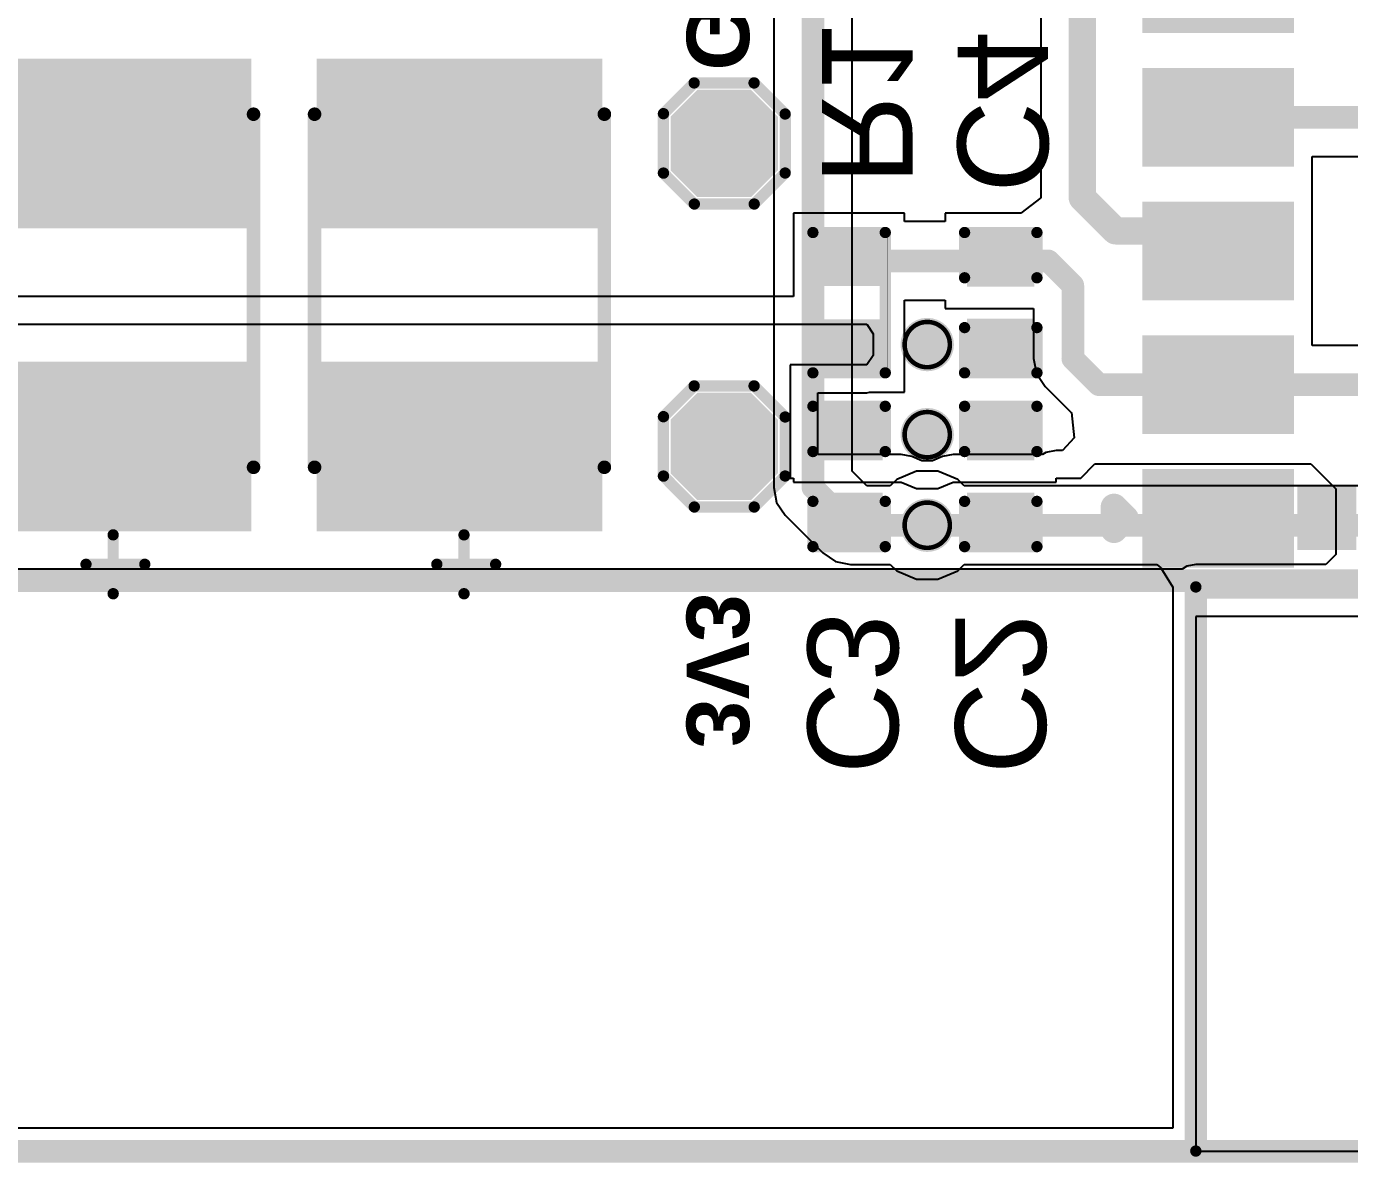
# Model space of a CAD drawing. Header units: inches. Extents: x -1 to 327, y 8 to 89.
# Drawn here: x 21.53 to 36.37, y 7.53 to 20.27 of the extents above; entities that cross this region are included whole.
import ezdxf

# ---------------------------------------------------------------- set-up
doc = ezdxf.new("R2010")
doc.units = ezdxf.units.IN
for name, color, linetype in [('Board Outline', 216, 'Continuous'), ('Bottom Layer', 5, 'Continuous'), ('Bottom Overlay', 54, 'Continuous'), ('Bottom Paste', 16, 'Continuous'), ('Bottom Solder', 6, 'Continuous'), ('Dimension', 6, 'Continuous'), ('Drill Drawing', 1, 'Continuous'), ('Keep-Out Layer', 6, 'Continuous'), ('Top Layer', 1, 'Continuous'), ('Top Overlay', 2, 'Continuous'), ('Via Holes', 16, 'Continuous')]:
    doc.layers.add(name, color=color, linetype=linetype)
doc.styles.add('Arial', font='', dxfattribs={"height": 0.2})
doc.styles.add('Arial_Bold', font='', dxfattribs={"height": 0.2})
doc.styles.get('Arial').set_extended_font_data('Arial')
doc.styles.get('Arial_Bold').set_extended_font_data('Arial', bold=True)

# ---------------------------------------------------------------- blocks, each defined once
blk = doc.blocks.new('ESP32_C3_WROOM_02_N4_B_24')
at = {"layer": 'Bottom Layer'}
for points in [[(-0.75, 4.95), (0.75, 4.95), (0.75, 4.05), (-0.75, 4.05)], [(-0.75, 3.45), (0.75, 3.45), (0.75, 2.55), (-0.75, 2.55)], [(-0.75, 1.95), (0.75, 1.95), (0.75, 1.05), (-0.75, 1.05)], [(-0.75, 0.45), (0.75, 0.45), (0.75, -0.45), (-0.75, -0.45)]]:
    blk.add_hatch(color=5, dxfattribs=at).paths.add_polyline_path(points)
at = {"layer": 'Bottom Overlay'}
blk.add_hatch(color=54, dxfattribs=at).paths.add_polyline_path([(0.889, -0.356), (1.55, -0.356), (1.55, 0.356), (0.889, 0.356)])
at = {"layer": 'Bottom Paste'}
for points in [[(-0.75, 4.95), (0.75, 4.95), (0.75, 4.05), (-0.75, 4.05)], [(-0.75, 3.45), (0.75, 3.45), (0.75, 2.55), (-0.75, 2.55)], [(-0.75, 1.95), (0.75, 1.95), (0.75, 1.05), (-0.75, 1.05)], [(-0.75, 0.45), (0.75, 0.45), (0.75, -0.45), (-0.75, -0.45)]]:
    blk.add_hatch(color=16, dxfattribs=at).paths.add_polyline_path(points)
at = {"layer": 'Bottom Solder'}
for points in [[(-0.852, 6.552), (0.852, 6.552), (0.852, 5.448), (-0.852, 5.448)], [(-0.852, 5.052), (0.852, 5.052), (0.852, 3.948), (-0.852, 3.948)], [(-0.852, 3.552), (0.852, 3.552), (0.852, 2.448), (-0.852, 2.448)], [(-0.852, 2.052), (0.852, 2.052), (0.852, 0.948), (-0.852, 0.948)], [(-0.852, 0.552), (0.852, 0.552), (0.852, -0.552), (-0.852, -0.552)]]:
    blk.add_hatch(color=6, dxfattribs=at).paths.add_polyline_path(points)
at = {"layer": 'Bottom Overlay'}
for points in [[(-1.168, -0.127, 0.3, 0.3, 0), (-1.168, 0.127, 0.3, 0.3, 0)], [(-1.168, 0.127, 0.3, 0.3, 0), (-1.041, 0, 0.3, 0.3, 0)], [(-1.168, -0.127, 0.3, 0.3, 0), (-1.041, 0, 0.3, 0.3, 0)], [(-0.25, -7.1, 0.127, 0.127, 0), (-0.25, -0.77, 0.127, 0.127, 0)], [(-0.25, -7.1, 0.127, 0.127, 0), (17.75, -7.1, 0.127, 0.127, 0)]]:
    blk.add_lwpolyline(points, format="xyseb", dxfattribs=at)
for points in [[(-1.243, 0.127, 0.15, 0.15, 1), (-1.093, 0.127, 0.15, 0.15, 1)], [(-1.243, 0.127, 0.15, 0.15, 1), (-1.093, 0.127, 0.15, 0.15, 1)], [(-1.116, 0, 0.15, 0.15, 1), (-0.966, 0, 0.15, 0.15, 1)], [(-1.116, 0, 0.15, 0.15, 1), (-0.966, 0, 0.15, 0.15, 1)], [(-1.243, -0.127, 0.15, 0.15, 1), (-1.093, -0.127, 0.15, 0.15, 1)], [(-1.243, -0.127, 0.15, 0.15, 1), (-1.093, -0.127, 0.15, 0.15, 1)], [(-0.282, -0.77, 0.0635, 0.0635, 1), (-0.218, -0.77, 0.0635, 0.0635, 1)], [(-0.282, -7.1, 0.0635, 0.0635, 1), (-0.218, -7.1, 0.0635, 0.0635, 1)], [(-0.282, -7.1, 0.0635, 0.0635, 1), (-0.218, -7.1, 0.0635, 0.0635, 1)]]:
    blk.add_lwpolyline(points, format="xyseb", close=True, dxfattribs=at)
at = {"layer": 'Keep-Out Layer'}
for p, q in [((17.75, -1.1), (-0.25, -1.1)), ((-0.25, -1.1), (-0.25, -7.1)), ((-0.25, -7.1), (17.75, -7.1))]:
    blk.add_line(p, q, dxfattribs=at)
blk = doc.blocks.new('T____________0_5___B_26')
at = {"layer": 'Bottom Layer'}
blk.add_hatch(color=5, dxfattribs=at).paths.add_polyline_path([(0.25, 0.5), (-0.25, 0.5), (-0.5, 0.25), (-0.5, -0.25), (-0.25, -0.5), (0.25, -0.5), (0.5, -0.25), (0.5, 0.25)])
at = {"layer": 'Bottom Paste'}
blk.add_hatch(color=16, dxfattribs=at).paths.add_polyline_path([(0.25, 0.5), (-0.25, 0.5), (-0.5, 0.25), (-0.5, -0.25), (-0.25, -0.5), (0.25, -0.5), (0.5, -0.25), (0.5, 0.25)])
at = {"layer": 'Bottom Solder'}
blk.add_hatch(color=6, dxfattribs=at).paths.add_polyline_path([(0.301, 0.602), (-0.301, 0.602), (-0.602, 0.301), (-0.602, -0.301), (-0.301, -0.602), (0.301, -0.602), (0.602, -0.301), (0.602, 0.301)])
at = {"layer": 'Bottom Overlay'}
for points in [[(-0.682, 0.334, 0.127, 0.127, 0), (-0.337, 0.679, 0.127, 0.127, 0)], [(-0.337, 0.679, 0.127, 0.127, 0), (0.335, 0.679, 0.127, 0.127, 0)], [(0.335, 0.679, 0.127, 0.127, 0), (0.684, 0.33, 0.127, 0.127, 0)], [(-0.682, -0.333, 0.127, 0.127, 0), (-0.682, 0.334, 0.127, 0.127, 0)], [(0.684, -0.332, 0.127, 0.127, 0), (0.684, 0.33, 0.127, 0.127, 0)], [(-0.682, -0.333, 0.127, 0.127, 0), (-0.336, -0.68, 0.127, 0.127, 0)], [(0.336, -0.68, 0.127, 0.127, 0), (0.684, -0.332, 0.127, 0.127, 0)], [(-0.336, -0.68, 0.127, 0.127, 0), (0.336, -0.68, 0.127, 0.127, 0)]]:
    blk.add_lwpolyline(points, format="xyseb", dxfattribs=at)
for points in [[(-0.369, 0.679, 0.0635, 0.0635, 1), (-0.306, 0.679, 0.0635, 0.0635, 1)], [(-0.369, 0.679, 0.0635, 0.0635, 1), (-0.306, 0.679, 0.0635, 0.0635, 1)], [(0.303, 0.679, 0.0635, 0.0635, 1), (0.367, 0.679, 0.0635, 0.0635, 1)], [(0.303, 0.679, 0.0635, 0.0635, 1), (0.367, 0.679, 0.0635, 0.0635, 1)], [(-0.714, 0.334, 0.0635, 0.0635, 1), (-0.65, 0.334, 0.0635, 0.0635, 1)], [(-0.714, 0.334, 0.0635, 0.0635, 1), (-0.65, 0.334, 0.0635, 0.0635, 1)], [(0.652, 0.33, 0.0635, 0.0635, 1), (0.715, 0.33, 0.0635, 0.0635, 1)], [(0.652, 0.33, 0.0635, 0.0635, 1), (0.715, 0.33, 0.0635, 0.0635, 1)], [(-0.714, -0.333, 0.0635, 0.0635, 1), (-0.65, -0.333, 0.0635, 0.0635, 1)], [(-0.714, -0.333, 0.0635, 0.0635, 1), (-0.65, -0.333, 0.0635, 0.0635, 1)], [(0.652, -0.332, 0.0635, 0.0635, 1), (0.715, -0.332, 0.0635, 0.0635, 1)], [(0.652, -0.332, 0.0635, 0.0635, 1), (0.715, -0.332, 0.0635, 0.0635, 1)], [(-0.367, -0.68, 0.0635, 0.0635, 1), (-0.304, -0.68, 0.0635, 0.0635, 1)], [(-0.367, -0.68, 0.0635, 0.0635, 1), (-0.304, -0.68, 0.0635, 0.0635, 1)], [(0.305, -0.68, 0.0635, 0.0635, 1), (0.368, -0.68, 0.0635, 0.0635, 1)], [(0.305, -0.68, 0.0635, 0.0635, 1), (0.368, -0.68, 0.0635, 0.0635, 1)]]:
    blk.add_lwpolyline(points, format="xyseb", close=True, dxfattribs=at)
blk = doc.blocks.new('T____________0_5___B_27')
at = {"layer": 'Bottom Layer'}
blk.add_hatch(color=5, dxfattribs=at).paths.add_polyline_path([(0.25, 0.5), (-0.25, 0.5), (-0.5, 0.25), (-0.5, -0.25), (-0.25, -0.5), (0.25, -0.5), (0.5, -0.25), (0.5, 0.25)])
at = {"layer": 'Bottom Paste'}
blk.add_hatch(color=16, dxfattribs=at).paths.add_polyline_path([(0.25, 0.5), (-0.25, 0.5), (-0.5, 0.25), (-0.5, -0.25), (-0.25, -0.5), (0.25, -0.5), (0.5, -0.25), (0.5, 0.25)])
at = {"layer": 'Bottom Solder'}
blk.add_hatch(color=6, dxfattribs=at).paths.add_polyline_path([(0.301, 0.602), (-0.301, 0.602), (-0.602, 0.301), (-0.602, -0.301), (-0.301, -0.602), (0.301, -0.602), (0.602, -0.301), (0.602, 0.301)])
at = {"layer": 'Bottom Overlay'}
for points in [[(-0.682, 0.334, 0.127, 0.127, 0), (-0.337, 0.679, 0.127, 0.127, 0)], [(-0.337, 0.679, 0.127, 0.127, 0), (0.335, 0.679, 0.127, 0.127, 0)], [(0.335, 0.679, 0.127, 0.127, 0), (0.684, 0.33, 0.127, 0.127, 0)], [(-0.682, -0.333, 0.127, 0.127, 0), (-0.682, 0.334, 0.127, 0.127, 0)], [(0.684, -0.332, 0.127, 0.127, 0), (0.684, 0.33, 0.127, 0.127, 0)], [(-0.682, -0.333, 0.127, 0.127, 0), (-0.336, -0.68, 0.127, 0.127, 0)], [(0.336, -0.68, 0.127, 0.127, 0), (0.684, -0.332, 0.127, 0.127, 0)], [(-0.336, -0.68, 0.127, 0.127, 0), (0.336, -0.68, 0.127, 0.127, 0)]]:
    blk.add_lwpolyline(points, format="xyseb", dxfattribs=at)
for points in [[(-0.369, 0.679, 0.0635, 0.0635, 1), (-0.306, 0.679, 0.0635, 0.0635, 1)], [(-0.369, 0.679, 0.0635, 0.0635, 1), (-0.306, 0.679, 0.0635, 0.0635, 1)], [(0.303, 0.679, 0.0635, 0.0635, 1), (0.367, 0.679, 0.0635, 0.0635, 1)], [(0.303, 0.679, 0.0635, 0.0635, 1), (0.367, 0.679, 0.0635, 0.0635, 1)], [(-0.714, 0.334, 0.0635, 0.0635, 1), (-0.65, 0.334, 0.0635, 0.0635, 1)], [(-0.714, 0.334, 0.0635, 0.0635, 1), (-0.65, 0.334, 0.0635, 0.0635, 1)], [(0.652, 0.33, 0.0635, 0.0635, 1), (0.715, 0.33, 0.0635, 0.0635, 1)], [(0.652, 0.33, 0.0635, 0.0635, 1), (0.715, 0.33, 0.0635, 0.0635, 1)], [(-0.714, -0.333, 0.0635, 0.0635, 1), (-0.65, -0.333, 0.0635, 0.0635, 1)], [(-0.714, -0.333, 0.0635, 0.0635, 1), (-0.65, -0.333, 0.0635, 0.0635, 1)], [(0.652, -0.332, 0.0635, 0.0635, 1), (0.715, -0.332, 0.0635, 0.0635, 1)], [(0.652, -0.332, 0.0635, 0.0635, 1), (0.715, -0.332, 0.0635, 0.0635, 1)], [(-0.367, -0.68, 0.0635, 0.0635, 1), (-0.304, -0.68, 0.0635, 0.0635, 1)], [(-0.367, -0.68, 0.0635, 0.0635, 1), (-0.304, -0.68, 0.0635, 0.0635, 1)], [(0.305, -0.68, 0.0635, 0.0635, 1), (0.368, -0.68, 0.0635, 0.0635, 1)], [(0.305, -0.68, 0.0635, 0.0635, 1), (0.368, -0.68, 0.0635, 0.0635, 1)]]:
    blk.add_lwpolyline(points, format="xyseb", close=True, dxfattribs=at)
blk = doc.blocks.new('R___0402_B_42')
at = {"layer": 'Bottom Layer'}
for points in [[(-0.241, 0.318), (-0.241, -0.318), (-0.699, -0.318), (-0.699, 0.318)], [(0.699, 0.318), (0.699, -0.318), (0.241, -0.318), (0.241, 0.318)]]:
    blk.add_hatch(color=5, dxfattribs=at).paths.add_polyline_path(points)
at = {"layer": 'Bottom Paste'}
for points in [[(-0.241, 0.318), (-0.241, -0.318), (-0.699, -0.318), (-0.699, 0.318)], [(0.699, 0.318), (0.699, -0.318), (0.241, -0.318), (0.241, 0.318)]]:
    blk.add_hatch(color=16, dxfattribs=at).paths.add_polyline_path(points)
at = {"layer": 'Bottom Solder'}
for points in [[(-0.186, 0.373), (-0.186, -0.373), (-0.754, -0.373), (-0.754, 0.373)], [(0.754, 0.373), (0.754, -0.373), (0.186, -0.373), (0.186, 0.373)]]:
    blk.add_hatch(color=6, dxfattribs=at).paths.add_polyline_path(points)
at = {"layer": 'Bottom Overlay'}
for points in [[(0.787, 0.406, 0.127, 0.127, 0), (-0.787, 0.406, 0.127, 0.127, 0)], [(-0.787, -0.406, 0.127, 0.127, 0), (-0.787, 0.406, 0.127, 0.127, 0)], [(0.787, -0.406, 0.127, 0.127, 0), (0.787, 0.406, 0.127, 0.127, 0)], [(0.813, 0.432, 0.00323, 0.00323, 0), (-0.813, 0.432, 0.00323, 0.00323, 0)], [(0.787, -0.406, 0.127, 0.127, 0), (-0.787, -0.406, 0.127, 0.127, 0)]]:
    blk.add_lwpolyline(points, format="xyseb", dxfattribs=at)
for points in [[(-0.819, 0.406, 0.0635, 0.0635, 1), (-0.756, 0.406, 0.0635, 0.0635, 1)], [(-0.819, 0.406, 0.0635, 0.0635, 1), (-0.756, 0.406, 0.0635, 0.0635, 1)], [(0.756, 0.406, 0.0635, 0.0635, 1), (0.819, 0.406, 0.0635, 0.0635, 1)], [(0.756, 0.406, 0.0635, 0.0635, 1), (0.819, 0.406, 0.0635, 0.0635, 1)], [(-0.814, 0.432, 0.00161, 0.00161, 1), (-0.812, 0.432, 0.00161, 0.00161, 1)], [(0.812, 0.432, 0.00161, 0.00161, 1), (0.814, 0.432, 0.00161, 0.00161, 1)], [(-0.819, -0.406, 0.0635, 0.0635, 1), (-0.756, -0.406, 0.0635, 0.0635, 1)], [(-0.819, -0.406, 0.0635, 0.0635, 1), (-0.756, -0.406, 0.0635, 0.0635, 1)], [(0.756, -0.406, 0.0635, 0.0635, 1), (0.819, -0.406, 0.0635, 0.0635, 1)], [(0.756, -0.406, 0.0635, 0.0635, 1), (0.819, -0.406, 0.0635, 0.0635, 1)]]:
    blk.add_lwpolyline(points, format="xyseb", close=True, dxfattribs=at)
blk = doc.blocks.new('C____B_B_63')
at = {"layer": 'Bottom Layer'}
for points in [[(-0.85, 1.5), (-0.85, -1.5), (-2.55, -1.5), (-2.55, 1.5)], [(2.55, 1.5), (2.55, -1.5), (0.85, -1.5), (0.85, 1.5)]]:
    blk.add_hatch(color=5, dxfattribs=at).paths.add_polyline_path(points)
at = {"layer": 'Bottom Paste'}
for points in [[(-0.85, 1.5), (-0.85, -1.5), (-2.55, -1.5), (-2.55, 1.5)], [(2.55, 1.5), (2.55, -1.5), (0.85, -1.5), (0.85, 1.5)]]:
    blk.add_hatch(color=16, dxfattribs=at).paths.add_polyline_path(points)
at = {"layer": 'Bottom Solder'}
for points in [[(-0.748, 1.602), (-0.748, -1.602), (-2.652, -1.602), (-2.652, 1.602)], [(2.652, 1.602), (2.652, -1.602), (0.748, -1.602), (0.748, 1.602)]]:
    blk.add_hatch(color=6, dxfattribs=at).paths.add_polyline_path(points)
at = {"layer": 'Bottom Overlay'}
for points in [[(-1.934, 1.626, 0.152, 0.152, 0), (2.028, 1.626, 0.152, 0.152, 0)], [(-3.023, 0.254, 0.127, 0.127, 0), (-3.023, -0.406, 0.127, 0.127, 0)], [(-3.353, -0.051, 0.127, 0.127, 0), (-2.692, -0.051, 0.127, 0.127, 0)], [(-1.934, -1.626, 0.152, 0.152, 0), (2.028, -1.626, 0.152, 0.152, 0)]]:
    blk.add_lwpolyline(points, format="xyseb", dxfattribs=at)
for points in [[(-1.972, 1.626, 0.0762, 0.0762, 1), (-1.896, 1.626, 0.0762, 0.0762, 1)], [(1.99, 1.626, 0.0762, 0.0762, 1), (2.066, 1.626, 0.0762, 0.0762, 1)], [(-3.054, 0.254, 0.0635, 0.0635, 1), (-2.991, 0.254, 0.0635, 0.0635, 1)], [(-3.385, -0.051, 0.0635, 0.0635, 1), (-3.321, -0.051, 0.0635, 0.0635, 1)], [(-2.724, -0.051, 0.0635, 0.0635, 1), (-2.661, -0.051, 0.0635, 0.0635, 1)], [(-3.054, -0.406, 0.0635, 0.0635, 1), (-2.991, -0.406, 0.0635, 0.0635, 1)], [(-1.972, -1.626, 0.0762, 0.0762, 1), (-1.896, -1.626, 0.0762, 0.0762, 1)], [(1.99, -1.626, 0.0762, 0.0762, 1), (2.066, -1.626, 0.0762, 0.0762, 1)]]:
    blk.add_lwpolyline(points, format="xyseb", close=True, dxfattribs=at)
blk = doc.blocks.new('C____B_B_64')
at = {"layer": 'Bottom Layer'}
for points in [[(-0.85, 1.5), (-0.85, -1.5), (-2.55, -1.5), (-2.55, 1.5)], [(2.55, 1.5), (2.55, -1.5), (0.85, -1.5), (0.85, 1.5)]]:
    blk.add_hatch(color=5, dxfattribs=at).paths.add_polyline_path(points)
at = {"layer": 'Bottom Paste'}
for points in [[(-0.85, 1.5), (-0.85, -1.5), (-2.55, -1.5), (-2.55, 1.5)], [(2.55, 1.5), (2.55, -1.5), (0.85, -1.5), (0.85, 1.5)]]:
    blk.add_hatch(color=16, dxfattribs=at).paths.add_polyline_path(points)
at = {"layer": 'Bottom Solder'}
for points in [[(-0.748, 1.602), (-0.748, -1.602), (-2.652, -1.602), (-2.652, 1.602)], [(2.652, 1.602), (2.652, -1.602), (0.748, -1.602), (0.748, 1.602)]]:
    blk.add_hatch(color=6, dxfattribs=at).paths.add_polyline_path(points)
at = {"layer": 'Bottom Overlay'}
for points in [[(-1.934, 1.626, 0.152, 0.152, 0), (2.028, 1.626, 0.152, 0.152, 0)], [(-3.023, 0.254, 0.127, 0.127, 0), (-3.023, -0.406, 0.127, 0.127, 0)], [(-3.353, -0.051, 0.127, 0.127, 0), (-2.692, -0.051, 0.127, 0.127, 0)], [(-1.934, -1.626, 0.152, 0.152, 0), (2.028, -1.626, 0.152, 0.152, 0)]]:
    blk.add_lwpolyline(points, format="xyseb", dxfattribs=at)
for points in [[(-1.972, 1.626, 0.0762, 0.0762, 1), (-1.896, 1.626, 0.0762, 0.0762, 1)], [(1.99, 1.626, 0.0762, 0.0762, 1), (2.066, 1.626, 0.0762, 0.0762, 1)], [(-3.054, 0.254, 0.0635, 0.0635, 1), (-2.991, 0.254, 0.0635, 0.0635, 1)], [(-3.385, -0.051, 0.0635, 0.0635, 1), (-3.321, -0.051, 0.0635, 0.0635, 1)], [(-2.724, -0.051, 0.0635, 0.0635, 1), (-2.661, -0.051, 0.0635, 0.0635, 1)], [(-3.054, -0.406, 0.0635, 0.0635, 1), (-2.991, -0.406, 0.0635, 0.0635, 1)], [(-1.972, -1.626, 0.0762, 0.0762, 1), (-1.896, -1.626, 0.0762, 0.0762, 1)], [(1.99, -1.626, 0.0762, 0.0762, 1), (2.066, -1.626, 0.0762, 0.0762, 1)]]:
    blk.add_lwpolyline(points, format="xyseb", close=True, dxfattribs=at)
blk = doc.blocks.new('C___0402_B_65')
at = {"layer": 'Bottom Layer'}
for points in [[(-0.241, 0.318), (-0.241, -0.318), (-0.699, -0.318), (-0.699, 0.318)], [(0.699, 0.318), (0.699, -0.318), (0.241, -0.318), (0.241, 0.318)]]:
    blk.add_hatch(color=5, dxfattribs=at).paths.add_polyline_path(points)
at = {"layer": 'Bottom Paste'}
for points in [[(-0.241, 0.318), (-0.241, -0.318), (-0.699, -0.318), (-0.699, 0.318)], [(0.699, 0.318), (0.699, -0.318), (0.241, -0.318), (0.241, 0.318)]]:
    blk.add_hatch(color=16, dxfattribs=at).paths.add_polyline_path(points)
at = {"layer": 'Bottom Solder'}
for points in [[(-0.181, 0.377), (-0.181, -0.377), (-0.758, -0.377), (-0.758, 0.377)], [(0.758, 0.377), (0.758, -0.377), (0.181, -0.377), (0.181, 0.377)]]:
    blk.add_hatch(color=6, dxfattribs=at).paths.add_polyline_path(points)
at = {"layer": 'Bottom Overlay'}
for points in [[(-0.787, 0.406, 0.127, 0.127, 0), (-0.279, 0.406, 0.127, 0.127, 0)], [(-0.787, 0.406, 0.127, 0.127, 0), (-0.787, -0.406, 0.127, 0.127, 0)], [(0.279, 0.406, 0.127, 0.127, 0), (0.787, 0.406, 0.127, 0.127, 0)], [(0.787, 0.406, 0.127, 0.127, 0), (0.787, -0.406, 0.127, 0.127, 0)], [(-0.787, -0.406, 0.127, 0.127, 0), (-0.279, -0.406, 0.127, 0.127, 0)], [(0.279, -0.406, 0.127, 0.127, 0), (0.787, -0.406, 0.127, 0.127, 0)]]:
    blk.add_lwpolyline(points, format="xyseb", dxfattribs=at)
for points in [[(-0.819, 0.406, 0.0635, 0.0635, 1), (-0.756, 0.406, 0.0635, 0.0635, 1)], [(-0.819, 0.406, 0.0635, 0.0635, 1), (-0.756, 0.406, 0.0635, 0.0635, 1)], [(-0.311, 0.406, 0.0635, 0.0635, 1), (-0.248, 0.406, 0.0635, 0.0635, 1)], [(0.248, 0.406, 0.0635, 0.0635, 1), (0.311, 0.406, 0.0635, 0.0635, 1)], [(0.756, 0.406, 0.0635, 0.0635, 1), (0.819, 0.406, 0.0635, 0.0635, 1)], [(0.756, 0.406, 0.0635, 0.0635, 1), (0.819, 0.406, 0.0635, 0.0635, 1)], [(-0.819, -0.406, 0.0635, 0.0635, 1), (-0.756, -0.406, 0.0635, 0.0635, 1)], [(-0.819, -0.406, 0.0635, 0.0635, 1), (-0.756, -0.406, 0.0635, 0.0635, 1)], [(-0.311, -0.406, 0.0635, 0.0635, 1), (-0.248, -0.406, 0.0635, 0.0635, 1)], [(0.248, -0.406, 0.0635, 0.0635, 1), (0.311, -0.406, 0.0635, 0.0635, 1)], [(0.756, -0.406, 0.0635, 0.0635, 1), (0.819, -0.406, 0.0635, 0.0635, 1)], [(0.756, -0.406, 0.0635, 0.0635, 1), (0.819, -0.406, 0.0635, 0.0635, 1)]]:
    blk.add_lwpolyline(points, format="xyseb", close=True, dxfattribs=at)
blk = doc.blocks.new('C___0402_B_66')
at = {"layer": 'Bottom Layer'}
for points in [[(-0.241, 0.318), (-0.241, -0.318), (-0.699, -0.318), (-0.699, 0.318)], [(0.699, 0.318), (0.699, -0.318), (0.241, -0.318), (0.241, 0.318)]]:
    blk.add_hatch(color=5, dxfattribs=at).paths.add_polyline_path(points)
at = {"layer": 'Bottom Paste'}
for points in [[(-0.241, 0.318), (-0.241, -0.318), (-0.699, -0.318), (-0.699, 0.318)], [(0.699, 0.318), (0.699, -0.318), (0.241, -0.318), (0.241, 0.318)]]:
    blk.add_hatch(color=16, dxfattribs=at).paths.add_polyline_path(points)
at = {"layer": 'Bottom Solder'}
for points in [[(-0.181, 0.377), (-0.181, -0.377), (-0.758, -0.377), (-0.758, 0.377)], [(0.758, 0.377), (0.758, -0.377), (0.181, -0.377), (0.181, 0.377)]]:
    blk.add_hatch(color=6, dxfattribs=at).paths.add_polyline_path(points)
at = {"layer": 'Bottom Overlay'}
for points in [[(-0.279, 0.406, 0.127, 0.127, 0), (-0.787, 0.406, 0.127, 0.127, 0)], [(-0.787, -0.406, 0.127, 0.127, 0), (-0.787, 0.406, 0.127, 0.127, 0)], [(0.787, 0.406, 0.127, 0.127, 0), (0.279, 0.406, 0.127, 0.127, 0)], [(0.787, -0.406, 0.127, 0.127, 0), (0.787, 0.406, 0.127, 0.127, 0)], [(-0.279, -0.406, 0.127, 0.127, 0), (-0.787, -0.406, 0.127, 0.127, 0)], [(0.787, -0.406, 0.127, 0.127, 0), (0.279, -0.406, 0.127, 0.127, 0)]]:
    blk.add_lwpolyline(points, format="xyseb", dxfattribs=at)
for points in [[(-0.819, 0.406, 0.0635, 0.0635, 1), (-0.756, 0.406, 0.0635, 0.0635, 1)], [(-0.819, 0.406, 0.0635, 0.0635, 1), (-0.756, 0.406, 0.0635, 0.0635, 1)], [(-0.311, 0.406, 0.0635, 0.0635, 1), (-0.248, 0.406, 0.0635, 0.0635, 1)], [(0.248, 0.406, 0.0635, 0.0635, 1), (0.311, 0.406, 0.0635, 0.0635, 1)], [(0.756, 0.406, 0.0635, 0.0635, 1), (0.819, 0.406, 0.0635, 0.0635, 1)], [(0.756, 0.406, 0.0635, 0.0635, 1), (0.819, 0.406, 0.0635, 0.0635, 1)], [(-0.819, -0.406, 0.0635, 0.0635, 1), (-0.756, -0.406, 0.0635, 0.0635, 1)], [(-0.819, -0.406, 0.0635, 0.0635, 1), (-0.756, -0.406, 0.0635, 0.0635, 1)], [(-0.311, -0.406, 0.0635, 0.0635, 1), (-0.248, -0.406, 0.0635, 0.0635, 1)], [(0.248, -0.406, 0.0635, 0.0635, 1), (0.311, -0.406, 0.0635, 0.0635, 1)], [(0.756, -0.406, 0.0635, 0.0635, 1), (0.819, -0.406, 0.0635, 0.0635, 1)], [(0.756, -0.406, 0.0635, 0.0635, 1), (0.819, -0.406, 0.0635, 0.0635, 1)]]:
    blk.add_lwpolyline(points, format="xyseb", close=True, dxfattribs=at)
blk = doc.blocks.new('____0402_B_67')
at = {"layer": 'Bottom Layer'}
for points in [[(-0.241, 0.318), (-0.241, -0.318), (-0.699, -0.318), (-0.699, 0.318)], [(0.699, 0.318), (0.699, -0.318), (0.241, -0.318), (0.241, 0.318)]]:
    blk.add_hatch(color=5, dxfattribs=at).paths.add_polyline_path(points)
at = {"layer": 'Bottom Paste'}
for points in [[(-0.241, 0.318), (-0.241, -0.318), (-0.699, -0.318), (-0.699, 0.318)], [(0.699, 0.318), (0.699, -0.318), (0.241, -0.318), (0.241, 0.318)]]:
    blk.add_hatch(color=16, dxfattribs=at).paths.add_polyline_path(points)
at = {"layer": 'Bottom Solder'}
for points in [[(-0.181, 0.377), (-0.181, -0.377), (-0.758, -0.377), (-0.758, 0.377)], [(0.758, 0.377), (0.758, -0.377), (0.181, -0.377), (0.181, 0.377)]]:
    blk.add_hatch(color=6, dxfattribs=at).paths.add_polyline_path(points)
at = {"layer": 'Bottom Overlay'}
for points in [[(-0.279, 0.406, 0.127, 0.127, 0), (-0.787, 0.406, 0.127, 0.127, 0)], [(-0.787, -0.406, 0.127, 0.127, 0), (-0.787, 0.406, 0.127, 0.127, 0)], [(0.787, 0.406, 0.127, 0.127, 0), (0.279, 0.406, 0.127, 0.127, 0)], [(0.787, -0.406, 0.127, 0.127, 0), (0.787, 0.406, 0.127, 0.127, 0)], [(-0.279, -0.406, 0.127, 0.127, 0), (-0.787, -0.406, 0.127, 0.127, 0)], [(0.787, -0.406, 0.127, 0.127, 0), (0.279, -0.406, 0.127, 0.127, 0)]]:
    blk.add_lwpolyline(points, format="xyseb", dxfattribs=at)
for points in [[(-0.819, 0.406, 0.0635, 0.0635, 1), (-0.756, 0.406, 0.0635, 0.0635, 1)], [(-0.819, 0.406, 0.0635, 0.0635, 1), (-0.756, 0.406, 0.0635, 0.0635, 1)], [(-0.311, 0.406, 0.0635, 0.0635, 1), (-0.248, 0.406, 0.0635, 0.0635, 1)], [(0.248, 0.406, 0.0635, 0.0635, 1), (0.311, 0.406, 0.0635, 0.0635, 1)], [(0.756, 0.406, 0.0635, 0.0635, 1), (0.819, 0.406, 0.0635, 0.0635, 1)], [(0.756, 0.406, 0.0635, 0.0635, 1), (0.819, 0.406, 0.0635, 0.0635, 1)], [(-0.819, -0.406, 0.0635, 0.0635, 1), (-0.756, -0.406, 0.0635, 0.0635, 1)], [(-0.819, -0.406, 0.0635, 0.0635, 1), (-0.756, -0.406, 0.0635, 0.0635, 1)], [(-0.311, -0.406, 0.0635, 0.0635, 1), (-0.248, -0.406, 0.0635, 0.0635, 1)], [(0.248, -0.406, 0.0635, 0.0635, 1), (0.311, -0.406, 0.0635, 0.0635, 1)], [(0.756, -0.406, 0.0635, 0.0635, 1), (0.819, -0.406, 0.0635, 0.0635, 1)], [(0.756, -0.406, 0.0635, 0.0635, 1), (0.819, -0.406, 0.0635, 0.0635, 1)]]:
    blk.add_lwpolyline(points, format="xyseb", close=True, dxfattribs=at)

msp = doc.modelspace()

# ---------------------------------------------------------------- hatches: boundary and pattern name
at = {"layer": 'Bottom Layer'}
h = msp.add_hatch(color=5, dxfattribs=at)
edge = h.paths.add_edge_path()
edge.add_arc((31.636, 16.705), 0.3, 0, 360)
h = msp.add_hatch(color=5, dxfattribs=at)
edge = h.paths.add_edge_path()
edge.add_arc((31.636, 15.694), 0.3, 0, 360)
h = msp.add_hatch(color=5, dxfattribs=at)
edge = h.paths.add_edge_path()
edge.add_arc((31.636, 14.678), 0.3, 0, 360)
at = {"layer": 'Top Layer'}
h = msp.add_hatch(color=1, dxfattribs=at)
edge = h.paths.add_edge_path()
edge.add_arc((31.636, 16.705), 0.3, 0, 360)
h = msp.add_hatch(color=1, dxfattribs=at)
edge = h.paths.add_edge_path()
edge.add_arc((31.636, 15.694), 0.3, 0, 360)
h = msp.add_hatch(color=1, dxfattribs=at)
edge = h.paths.add_edge_path()
edge.add_arc((31.636, 14.678), 0.3, 0, 360)
at = {"layer": 'Via Holes'}
h = msp.add_hatch(color=7, dxfattribs=at)
edge = h.paths.add_edge_path()
edge.add_arc((31.636, 16.705), 0.15, 0, 360)
h = msp.add_hatch(color=7, dxfattribs=at)
edge = h.paths.add_edge_path()
edge.add_arc((31.636, 15.694), 0.15, 0, 360)
h = msp.add_hatch(color=7, dxfattribs=at)
edge = h.paths.add_edge_path()
edge.add_arc((31.636, 14.678), 0.15, 0, 360)

# ---------------------------------------------------------------- linework, layer by layer
at = {"layer": 'Board Outline'}
for points in [[(34.65, 7.655, 0.254, 0.254, 0), (34.65, 13.979, 0.254, 0.254, 0)], [(34.65, 13.979, 0.254, 0.254, 0), (52.652, 13.979, 0.254, 0.254, 0)], [(8.255, 7.653, 0.254, 0.254, 0), (34.65, 7.653, 0.254, 0.254, 0)]]:
    msp.add_lwpolyline(points, format="xyseb", dxfattribs=at)
for points in [[(34.586, 13.979, 0.127, 0.127, 1), (34.713, 13.979, 0.127, 0.127, 1)], [(34.586, 13.979, 0.127, 0.127, 1), (34.713, 13.979, 0.127, 0.127, 1)], [(34.586, 7.655, 0.127, 0.127, 1), (34.713, 7.655, 0.127, 0.127, 1)], [(34.586, 7.653, 0.127, 0.127, 1), (34.713, 7.653, 0.127, 0.127, 1)]]:
    msp.add_lwpolyline(points, format="xyseb", close=True, dxfattribs=at)
at = {"layer": 'Bottom Layer'}
for p, q in [((32.91, 20.539), (32.91, 18.352)), ((35.954, 18.5), (35.954, 18.814)), ((35.954, 18.814), (36.628, 18.814)), ((35.954, 17), (35.954, 18.5)), ((32.91, 18.352), (32.685, 18.178)), ((31.382, 18.178), (30.137, 18.178)), ((30.137, 18.178), (30.137, 17.244)), ((31.382, 18.085), (31.382, 18.178)), ((32.685, 18.178), (31.839, 18.178)), ((31.839, 18.178), (31.839, 18.085)), ((31.839, 18.085), (31.382, 18.085)), ((30.137, 17.244), (20.783, 17.244)), ((31.382, 16.171), (31.382, 17.204)), ((31.382, 17.204), (31.839, 17.204)), ((31.839, 17.204), (31.839, 17.111)), ((31.839, 17.111), (32.829, 17.111)), ((32.829, 17.111), (32.829, 16.548)), ((15.742, 16.933), (30.959, 16.933)), ((30.959, 16.933), (31.031, 16.825)), ((35.954, 16.695), (35.954, 17)), ((31.031, 16.825), (31.031, 16.584)), ((48.229, 16.695), (35.954, 16.695)), ((31.031, 16.584), (30.959, 16.476)), ((32.829, 16.548), (32.863, 16.379)), ((30.959, 16.476), (30.099, 16.476)), ((30.099, 16.476), (30.099, 15.207)), ((32.863, 16.379), (32.958, 16.236)), ((32.958, 16.236), (33.251, 15.943)), ((30.41, 15.472), (30.41, 16.165)), ((30.41, 16.165), (30.959, 16.165)), ((30.959, 16.165), (30.989, 16.171)), ((30.989, 16.171), (31.382, 16.171)), ((33.251, 15.943), (33.255, 15.941)), ((33.255, 15.941), (33.285, 15.66)), ((33.285, 15.66), (33.152, 15.518)), ((31.343, 15.472), (30.41, 15.472)), ((31.462, 15.448), (31.343, 15.472)), ((31.577, 15.4), (31.462, 15.448)), ((31.809, 15.448), (31.694, 15.4)), ((31.928, 15.472), (31.809, 15.448)), ((32.931, 15.472), (31.928, 15.472)), ((32.965, 15.494), (32.931, 15.472)), ((33.084, 15.518), (32.965, 15.494)), ((33.152, 15.518), (33.084, 15.518)), ((31.694, 15.4), (31.577, 15.4)), ((33.358, 15.207), (33.518, 15.367)), ((33.518, 15.367), (35.941, 15.367)), ((35.941, 15.367), (36.22, 15.088)), ((30.099, 15.207), (30.137, 15.207)), ((30.137, 15.207), (30.137, 15.161)), ((30.137, 15.161), (31.343, 15.161)), ((31.343, 15.161), (31.515, 15.09)), ((31.756, 15.09), (31.928, 15.161)), ((31.928, 15.161), (33.084, 15.161)), ((33.084, 15.161), (33.084, 15.207)), ((33.084, 15.207), (33.358, 15.207)), ((31.515, 15.09), (31.756, 15.09)), ((36.22, 15.088), (36.22, 14.351)), ((36.22, 14.351), (36.108, 14.238)), ((34.497, 14.183), (15.742, 14.183)), ((34.55, 14.218), (34.497, 14.183)), ((34.65, 14.238), (34.55, 14.218)), ((36.108, 14.238), (34.65, 14.238))]:
    msp.add_line(p, q, dxfattribs=at)
for points in [[(33.376, 18.352, 0.305, 0.305, 0), (33.376, 20.732, 0.305, 0.305, 0)], [(34.9, 19.255, 0.254, 0.254, 0), (36.628, 19.255, 0.254, 0.254, 0)], [(33.376, 18.352, 0.305, 0.305, 0), (33.748, 17.98, 0.305, 0.305, 0)], [(33.748, 17.98, 0.305, 0.305, 0), (34.674, 17.98, 0.305, 0.305, 0)], [(34.674, 17.98, 0.305, 0.305, 0), (34.9, 17.755, 0.305, 0.305, 0)], [(30.759, 17.644, 0.254, 0.254, 0), (32.461, 17.644, 0.254, 0.254, 0)], [(32.461, 17.644, 0.254, 0.254, 0), (32.995, 17.644, 0.254, 0.254, 0)], [(32.995, 17.644, 0.254, 0.254, 0), (33.27, 17.369, 0.254, 0.254, 0)], [(33.27, 16.548, 0.254, 0.254, 0), (33.27, 17.369, 0.254, 0.254, 0)], [(33.27, 16.548, 0.254, 0.254, 0), (33.563, 16.255, 0.254, 0.254, 0)], [(33.563, 16.255, 0.254, 0.254, 0), (34.9, 16.255, 0.254, 0.254, 0)], [(34.9, 16.255, 0.254, 0.254, 0), (48.411, 16.255, 0.254, 0.254, 0)]]:
    msp.add_lwpolyline(points, format="xyseb", dxfattribs=at)
for points in [[(34.836, 19.255, 0.127, 0.127, 1), (34.963, 19.255, 0.127, 0.127, 1)], [(33.299, 18.352, 0.152, 0.152, 1), (33.452, 18.352, 0.152, 0.152, 1)], [(33.299, 18.352, 0.152, 0.152, 1), (33.452, 18.352, 0.152, 0.152, 1)], [(33.672, 17.98, 0.152, 0.152, 1), (33.824, 17.98, 0.152, 0.152, 1)], [(33.672, 17.98, 0.152, 0.152, 1), (33.824, 17.98, 0.152, 0.152, 1)], [(34.598, 17.98, 0.152, 0.152, 1), (34.75, 17.98, 0.152, 0.152, 1)], [(34.598, 17.98, 0.152, 0.152, 1), (34.75, 17.98, 0.152, 0.152, 1)], [(34.823, 17.755, 0.152, 0.152, 1), (34.976, 17.755, 0.152, 0.152, 1)], [(30.696, 17.644, 0.127, 0.127, 1), (30.823, 17.644, 0.127, 0.127, 1)], [(32.398, 17.644, 0.127, 0.127, 1), (32.525, 17.644, 0.127, 0.127, 1)], [(32.398, 17.644, 0.127, 0.127, 1), (32.525, 17.644, 0.127, 0.127, 1)], [(32.931, 17.644, 0.127, 0.127, 1), (33.058, 17.644, 0.127, 0.127, 1)], [(32.931, 17.644, 0.127, 0.127, 1), (33.058, 17.644, 0.127, 0.127, 1)], [(33.206, 17.369, 0.127, 0.127, 1), (33.333, 17.369, 0.127, 0.127, 1)], [(33.206, 17.369, 0.127, 0.127, 1), (33.333, 17.369, 0.127, 0.127, 1)], [(33.206, 16.548, 0.127, 0.127, 1), (33.333, 16.548, 0.127, 0.127, 1)], [(33.206, 16.548, 0.127, 0.127, 1), (33.333, 16.548, 0.127, 0.127, 1)], [(33.499, 16.255, 0.127, 0.127, 1), (33.626, 16.255, 0.127, 0.127, 1)], [(33.499, 16.255, 0.127, 0.127, 1), (33.626, 16.255, 0.127, 0.127, 1)], [(34.836, 16.255, 0.127, 0.127, 1), (34.963, 16.255, 0.127, 0.127, 1)], [(34.836, 16.255, 0.127, 0.127, 1), (34.963, 16.255, 0.127, 0.127, 1)]]:
    msp.add_lwpolyline(points, format="xyseb", close=True, dxfattribs=at)
at = {"layer": 'Dimension'}
msp.add_lwpolyline([(0.203, 7.653, 0.254, 0.254, 0), (94.463, 7.653, 0.254, 0.254, 0)], format="xyseb", dxfattribs=at)
at = {"layer": 'Drill Drawing'}
for points in [[(31.89, 16.705, 0.0508, 0.0508, 1), (31.382, 16.705, 0.0508, 0.0508, 1)], [(31.369, 16.705, 0.0254, 0.0254, 1), (31.394, 16.705, 0.0254, 0.0254, 1)], [(31.877, 16.705, 0.0254, 0.0254, 1), (31.902, 16.705, 0.0254, 0.0254, 1)], [(31.89, 15.694, 0.0508, 0.0508, 1), (31.382, 15.694, 0.0508, 0.0508, 1)], [(31.369, 15.694, 0.0254, 0.0254, 1), (31.394, 15.694, 0.0254, 0.0254, 1)], [(31.877, 15.694, 0.0254, 0.0254, 1), (31.902, 15.694, 0.0254, 0.0254, 1)], [(31.89, 14.678, 0.0508, 0.0508, 1), (31.382, 14.678, 0.0508, 0.0508, 1)], [(31.369, 14.678, 0.0254, 0.0254, 1), (31.394, 14.678, 0.0254, 0.0254, 1)], [(31.877, 14.678, 0.0254, 0.0254, 1), (31.902, 14.678, 0.0254, 0.0254, 1)]]:
    msp.add_lwpolyline(points, format="xyseb", close=True, dxfattribs=at)
at = {"layer": 'Top Layer'}
for p, q in [((29.913, 22.436), (29.913, 15.101)), ((30.793, 15.283), (30.793, 22.254)), ((30.958, 15.119), (30.793, 15.283)), ((31.293, 15.191), (31.221, 15.119)), ((31.515, 15.283), (31.293, 15.191)), ((31.756, 15.283), (31.515, 15.283)), ((31.978, 15.191), (31.756, 15.283)), ((32.051, 15.119), (31.978, 15.191)), ((29.913, 15.101), (29.946, 14.932)), ((31.221, 15.119), (30.958, 15.119)), ((52.774, 15.119), (32.051, 15.119)), ((29.946, 14.932), (30.042, 14.789)), ((30.042, 14.789), (30.464, 14.367)), ((30.464, 14.367), (30.464, 14.367)), ((30.464, 14.367), (30.607, 14.272)), ((30.607, 14.272), (30.775, 14.238)), ((30.775, 14.238), (30.775, 14.238)), ((30.775, 14.238), (31.221, 14.238)), ((31.221, 14.238), (31.293, 14.166)), ((31.293, 14.166), (31.515, 14.074)), ((31.756, 14.074), (31.978, 14.166)), ((31.978, 14.166), (32.051, 14.238)), ((32.051, 14.238), (34.212, 14.238)), ((34.212, 14.238), (34.258, 14.201)), ((34.258, 14.201), (34.392, 13.984)), ((31.515, 14.074), (31.756, 14.074)), ((34.392, 13.984), (34.391, 13.979)), ((34.391, 13.979), (34.391, 7.912)), ((34.391, 7.912), (8.255, 7.912))]:
    msp.add_line(p, q, dxfattribs=at)
for points in [[(30.353, 15.101, 0.254, 0.254, 0), (30.353, 22.436, 0.254, 0.254, 0)], [(30.353, 15.101, 0.254, 0.254, 0), (30.775, 14.678, 0.254, 0.254, 0)], [(30.775, 14.678, 0.254, 0.254, 0), (31.636, 14.678, 0.254, 0.254, 0)], [(31.636, 14.678, 0.254, 0.254, 0), (52.956, 14.678, 0.254, 0.254, 0)]]:
    msp.add_lwpolyline(points, format="xyseb", dxfattribs=at)
for points in [[(30.29, 15.101, 0.127, 0.127, 1), (30.416, 15.101, 0.127, 0.127, 1)], [(30.29, 15.101, 0.127, 0.127, 1), (30.416, 15.101, 0.127, 0.127, 1)], [(30.712, 14.678, 0.127, 0.127, 1), (30.839, 14.678, 0.127, 0.127, 1)], [(30.712, 14.678, 0.127, 0.127, 1), (30.839, 14.678, 0.127, 0.127, 1)], [(31.572, 14.678, 0.127, 0.127, 1), (31.699, 14.678, 0.127, 0.127, 1)], [(31.572, 14.678, 0.127, 0.127, 1), (31.699, 14.678, 0.127, 0.127, 1)]]:
    msp.add_lwpolyline(points, format="xyseb", close=True, dxfattribs=at)
at = {"layer": 'Top Overlay'}
msp.add_lwpolyline([(13.59, 14.054, 0.254, 0.254, 0), (63.59, 14.054, 0.254, 0.254, 0)], format="xyseb", dxfattribs=at)

# ---------------------------------------------------------------- block references
for name, p in [('ESP32_C3_WROOM_02_N4_B_24', (34.9, 14.755)), ('T____________0_5___B_26', (29.358, 18.962)), ('T____________0_5___B_27', (29.358, 15.562))]:
    msp.add_blockref(name, p)
for name, p, rotation in [('C____B_B_63', (22.45, 17.262), 90), ('C____B_B_64', (26.387, 17.262), 90), ('R___0402_B_42', (30.759, 17.175), 270), ('C___0402_B_65', (32.461, 17.175), 90), ('C___0402_B_66', (30.759, 15.225), 270), ('____0402_B_67', (32.461, 15.225), 270)]:
    msp.add_blockref(name, p, dxfattribs=dict(rotation=rotation))

# ---------------------------------------------------------------- texts
at = {"layer": 'Bottom Overlay', "text_generation_flag": 2}
for s, height, style, p in [('GND', 0.7, 'Arial_Bold', (28.937, 19.779)), ('R1', 1.016, 'Arial', (30.455, 18.5)), ('C4', 1.016, 'Arial', (31.977, 18.409)), ('3V3', 0.7, 'Arial_Bold', (28.937, 12.179)), ('C3', 1.016, 'Arial', (30.294, 11.885)), ('C2', 1.016, 'Arial', (31.951, 11.885))]:
    msp.add_text(s, height=height, rotation=270, dxfattribs=dict(at, style=style)).set_placement(p)

doc.saveas('drawing.dxf')
